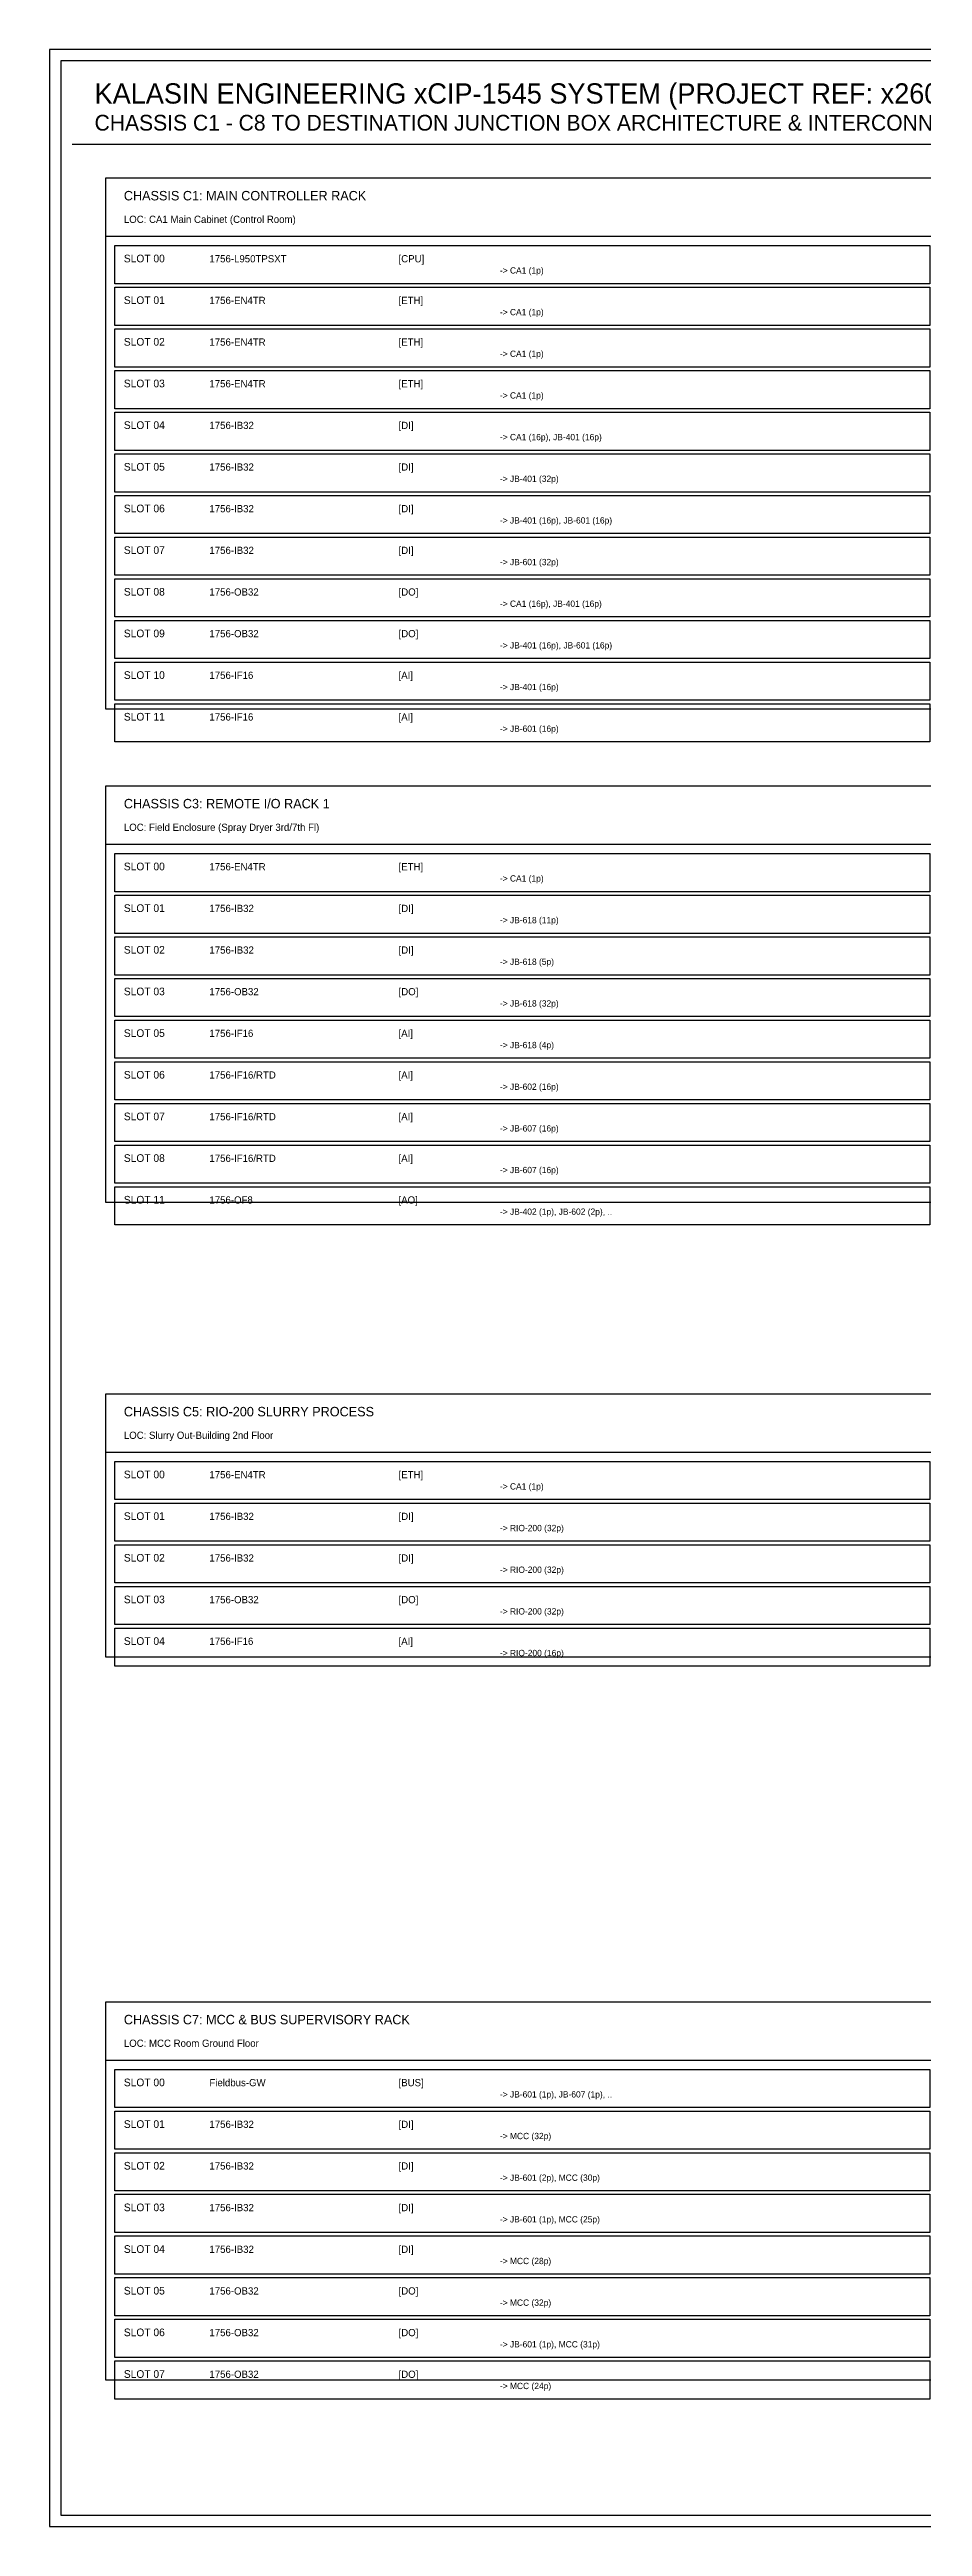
# Model space of a CAD drawing. Header units: millimetres. Extents: x 25 to 1775, y 25 to 1125.
# Drawn here: x 25 to 413, y 25 to 1125 of the extents above; entities that cross this region are included whole.
import ezdxf

# ---------------------------------------------------------------- set-up
doc = ezdxf.new("R2010")
doc.units = ezdxf.units.MM
for name, color, linetype in [('0_BORDER', 7, 'Continuous'), ('0_TITLE_BLOCK', 4, 'Continuous'), ('CHASSIS_FRAME', 7, 'Continuous'), ('ROUTING_AI', 1, 'Continuous'), ('ROUTING_AO', 6, 'Continuous'), ('ROUTING_BUS', 5, 'Continuous'), ('ROUTING_DI', 4, 'Continuous'), ('ROUTING_DO', 2, 'Continuous'), ('ROUTING_ETH', 8, 'Continuous'), ('SLOT_BOX', 8, 'Continuous'), ('TEXT_ANNOT', 8, 'Continuous'), ('TEXT_MAIN', 7, 'Continuous'), ('TEXT_SUB', 4, 'Continuous'), ('TITLE_TEXT', 2, 'Continuous')]:
    doc.layers.add(name, color=color, linetype=linetype)

msp = doc.modelspace()

# ---------------------------------------------------------------- linework, layer by layer
at = {"layer": '0_BORDER'}
msp.add_line((35, 1083), (1765, 1083), dxfattribs=at)
for points in [[(25, 25), (1775, 25), (1775, 1125), (25, 1125)], [(30, 30), (1770, 30), (1770, 1120), (30, 1120)]]:
    msp.add_lwpolyline(points, close=True, dxfattribs=at)
at = {"layer": '0_TITLE_BLOCK'}
for points in [[(50, 1068), (420, 1068), (420, 1042), (50, 1042)], [(50, 798), (420, 798), (420, 772), (50, 772)], [(50, 528), (420, 528), (420, 502), (50, 502)], [(50, 258), (420, 258), (420, 232), (50, 232)]]:
    msp.add_lwpolyline(points, close=True, dxfattribs=at)
at = {"layer": 'CHASSIS_FRAME'}
for points in [[(50, 1068), (420, 1068), (420, 832), (50, 832)], [(50, 798), (420, 798), (420, 613), (50, 613)], [(50, 528), (420, 528), (420, 411), (50, 411)], [(50, 258), (420, 258), (420, 90), (50, 90)]]:
    msp.add_lwpolyline(points, close=True, dxfattribs=at)
at = {"layer": 'SLOT_BOX'}
for points in [[(54, 1038), (416, 1038), (416, 1021), (54, 1021)], [(54, 1019.5), (416, 1019.5), (416, 1002.5), (54, 1002.5)], [(54, 1001), (416, 1001), (416, 984), (54, 984)], [(54, 982.5), (416, 982.5), (416, 965.5), (54, 965.5)], [(54, 964), (416, 964), (416, 947), (54, 947)], [(54, 945.5), (416, 945.5), (416, 928.5), (54, 928.5)], [(54, 927), (416, 927), (416, 910), (54, 910)], [(54, 908.5), (416, 908.5), (416, 891.5), (54, 891.5)], [(54, 890), (416, 890), (416, 873), (54, 873)], [(54, 871.5), (416, 871.5), (416, 854.5), (54, 854.5)], [(54, 853), (416, 853), (416, 836), (54, 836)], [(54, 834.5), (416, 834.5), (416, 817.5), (54, 817.5)], [(54, 768), (416, 768), (416, 751), (54, 751)], [(54, 749.5), (416, 749.5), (416, 732.5), (54, 732.5)], [(54, 731), (416, 731), (416, 714), (54, 714)], [(54, 712.5), (416, 712.5), (416, 695.5), (54, 695.5)], [(54, 694), (416, 694), (416, 677), (54, 677)], [(54, 675.5), (416, 675.5), (416, 658.5), (54, 658.5)], [(54, 657), (416, 657), (416, 640), (54, 640)], [(54, 638.5), (416, 638.5), (416, 621.5), (54, 621.5)], [(54, 620), (416, 620), (416, 603), (54, 603)], [(54, 498), (416, 498), (416, 481), (54, 481)], [(54, 479.5), (416, 479.5), (416, 462.5), (54, 462.5)], [(54, 461), (416, 461), (416, 444), (54, 444)], [(54, 442.5), (416, 442.5), (416, 425.5), (54, 425.5)], [(54, 424), (416, 424), (416, 407), (54, 407)], [(54, 228), (416, 228), (416, 211), (54, 211)], [(54, 209.5), (416, 209.5), (416, 192.5), (54, 192.5)], [(54, 191), (416, 191), (416, 174), (54, 174)], [(54, 172.5), (416, 172.5), (416, 155.5), (54, 155.5)], [(54, 154), (416, 154), (416, 137), (54, 137)], [(54, 135.5), (416, 135.5), (416, 118.5), (54, 118.5)], [(54, 117), (416, 117), (416, 100), (54, 100)], [(54, 98.5), (416, 98.5), (416, 81.5), (54, 81.5)]]:
    msp.add_lwpolyline(points, close=True, dxfattribs=at)

# ---------------------------------------------------------------- texts
at = {"layer": 'ROUTING_AI'}
for p in [(180, 845.5), (180, 827), (180, 686.5), (180, 668), (180, 649.5), (180, 631), (180, 416.5)]:
    msp.add_text('[AI]', height=3.2, dxfattribs=at).set_placement(p)
at = {"layer": 'ROUTING_AO'}
msp.add_text('[AO]', height=3.2, dxfattribs=at).set_placement((180, 612.5))
at = {"layer": 'ROUTING_BUS'}
msp.add_text('[BUS]', height=3.2, dxfattribs=at).set_placement((180, 220.5))
at = {"layer": 'ROUTING_DI'}
for p in [(180, 956.5), (180, 938), (180, 919.5), (180, 901), (180, 742), (180, 723.5), (180, 472), (180, 453.5), (180, 202), (180, 183.5), (180, 165), (180, 146.5)]:
    msp.add_text('[DI]', height=3.2, dxfattribs=at).set_placement(p)
at = {"layer": 'ROUTING_DO'}
for p in [(180, 882.5), (180, 864), (180, 705), (180, 435), (180, 128), (180, 109.5), (180, 91)]:
    msp.add_text('[DO]', height=3.2, dxfattribs=at).set_placement(p)
at = {"layer": 'ROUTING_ETH'}
for p in [(180, 1012), (180, 993.5), (180, 975), (180, 760.5), (180, 490.5)]:
    msp.add_text('[ETH]', height=3.2, dxfattribs=at).set_placement(p)
at = {"layer": 'TEXT_ANNOT'}
for s, p in [('-> CA1 (1p)', (225, 1025.5)), ('-> CA1 (1p)', (225, 1007)), ('-> CA1 (1p)', (225, 988.5)), ('-> CA1 (1p)', (225, 970)), ('-> CA1 (16p), JB-401 (16p)', (225, 951.5)), ('-> JB-401 (32p)', (225, 933)), ('-> JB-401 (16p), JB-601 (16p)', (225, 914.5)), ('-> JB-601 (32p)', (225, 896)), ('-> CA1 (16p), JB-401 (16p)', (225, 877.5)), ('-> JB-401 (16p), JB-601 (16p)', (225, 859)), ('-> JB-401 (16p)', (225, 840.5)), ('-> JB-601 (16p)', (225, 822)), ('-> CA1 (1p)', (225, 755.5)), ('-> JB-618 (11p)', (225, 737)), ('-> JB-618 (5p)', (225, 718.5)), ('-> JB-618 (32p)', (225, 700)), ('-> JB-618 (4p)', (225, 681.5)), ('-> JB-602 (16p)', (225, 663)), ('-> JB-607 (16p)', (225, 644.5)), ('-> JB-607 (16p)', (225, 626)), ('-> JB-402 (1p), JB-602 (2p), ..', (225, 607.5)), ('-> CA1 (1p)', (225, 485.5)), ('-> RIO-200 (32p)', (225, 467)), ('-> RIO-200 (32p)', (225, 448.5)), ('-> RIO-200 (32p)', (225, 430)), ('-> RIO-200 (16p)', (225, 411.5)), ('-> JB-601 (1p), JB-607 (1p), ..', (225, 215.5)), ('-> MCC (32p)', (225, 197)), ('-> JB-601 (2p), MCC (30p)', (225, 178.5)), ('-> JB-601 (1p), MCC (25p)', (225, 160)), ('-> MCC (28p)', (225, 141.5)), ('-> MCC (32p)', (225, 123)), ('-> JB-601 (1p), MCC (31p)', (225, 104.5)), ('-> MCC (24p)', (225, 86))]:
    msp.add_text(s, height=2.8, dxfattribs=at).set_placement(p)
at = {"layer": 'TEXT_MAIN'}
for s, height, p in [('CHASSIS C1 - C8 TO DESTINATION JUNCTION BOX ARCHITECTURE & INTERCONNECTION DIAGRAM', 7, (45, 1089)), ('SLOT 00', 3.4, (58, 1030.5)), ('[CPU]', 3.2, (180, 1030.5)), ('SLOT 01', 3.4, (58, 1012)), ('SLOT 02', 3.4, (58, 993.5)), ('SLOT 03', 3.4, (58, 975)), ('SLOT 04', 3.4, (58, 956.5)), ('SLOT 05', 3.4, (58, 938)), ('SLOT 06', 3.4, (58, 919.5)), ('SLOT 07', 3.4, (58, 901)), ('SLOT 08', 3.4, (58, 882.5)), ('SLOT 09', 3.4, (58, 864)), ('SLOT 10', 3.4, (58, 845.5)), ('SLOT 11', 3.4, (58, 827)), ('SLOT 00', 3.4, (58, 760.5)), ('SLOT 01', 3.4, (58, 742)), ('SLOT 02', 3.4, (58, 723.5)), ('SLOT 03', 3.4, (58, 705)), ('SLOT 05', 3.4, (58, 686.5)), ('SLOT 06', 3.4, (58, 668)), ('SLOT 07', 3.4, (58, 649.5)), ('SLOT 08', 3.4, (58, 631)), ('SLOT 11', 3.4, (58, 612.5)), ('SLOT 00', 3.4, (58, 490.5)), ('SLOT 01', 3.4, (58, 472)), ('SLOT 02', 3.4, (58, 453.5)), ('SLOT 03', 3.4, (58, 435)), ('SLOT 04', 3.4, (58, 416.5)), ('SLOT 00', 3.4, (58, 220.5)), ('SLOT 01', 3.4, (58, 202)), ('SLOT 02', 3.4, (58, 183.5)), ('SLOT 03', 3.4, (58, 165)), ('SLOT 04', 3.4, (58, 146.5)), ('SLOT 05', 3.4, (58, 128)), ('SLOT 06', 3.4, (58, 109.5)), ('SLOT 07', 3.4, (58, 91))]:
    msp.add_text(s, height=height, dxfattribs=at).set_placement(p)
at = {"layer": 'TEXT_SUB'}
for s, p in [('LOC: CA1 Main Cabinet (Control Room)', (58, 1048)), ('1756-L950TPSXT', (96, 1030.5)), ('1756-EN4TR', (96, 1012)), ('1756-EN4TR', (96, 993.5)), ('1756-EN4TR', (96, 975)), ('1756-IB32', (96, 956.5)), ('1756-IB32', (96, 938)), ('1756-IB32', (96, 919.5)), ('1756-IB32', (96, 901)), ('1756-OB32', (96, 882.5)), ('1756-OB32', (96, 864)), ('1756-IF16', (96, 845.5)), ('1756-IF16', (96, 827)), ('LOC: Field Enclosure (Spray Dryer 3rd/7th Fl)', (58, 778)), ('1756-EN4TR', (96, 760.5)), ('1756-IB32', (96, 742)), ('1756-IB32', (96, 723.5)), ('1756-OB32', (96, 705)), ('1756-IF16', (96, 686.5)), ('1756-IF16/RTD', (96, 668)), ('1756-IF16/RTD', (96, 649.5)), ('1756-IF16/RTD', (96, 631)), ('1756-OF8', (96, 612.5)), ('LOC: Slurry Out-Building 2nd Floor', (58, 508)), ('1756-EN4TR', (96, 490.5)), ('1756-IB32', (96, 472)), ('1756-IB32', (96, 453.5)), ('1756-OB32', (96, 435)), ('1756-IF16', (96, 416.5)), ('LOC: MCC Room Ground Floor', (58, 238)), ('Fieldbus-GW', (96, 220.5)), ('1756-IB32', (96, 202)), ('1756-IB32', (96, 183.5)), ('1756-IB32', (96, 165)), ('1756-IB32', (96, 146.5)), ('1756-OB32', (96, 128)), ('1756-OB32', (96, 109.5)), ('1756-OB32', (96, 91))]:
    msp.add_text(s, height=3.2, dxfattribs=at).set_placement(p)
at = {"layer": 'TITLE_TEXT'}
for s, height, p in [('KALASIN ENGINEERING xCIP-1545 SYSTEM (PROJECT REF: x2608003)', 9, (45, 1101)), ('CHASSIS C1: MAIN CONTROLLER RACK', 4.2, (58, 1058)), ('CHASSIS C3: REMOTE I/O RACK 1', 4.2, (58, 788)), ('CHASSIS C5: RIO-200 SLURRY PROCESS', 4.2, (58, 518)), ('CHASSIS C7: MCC & BUS SUPERVISORY RACK', 4.2, (58, 248))]:
    msp.add_text(s, height=height, dxfattribs=at).set_placement(p)

doc.saveas('drawing.dxf')
